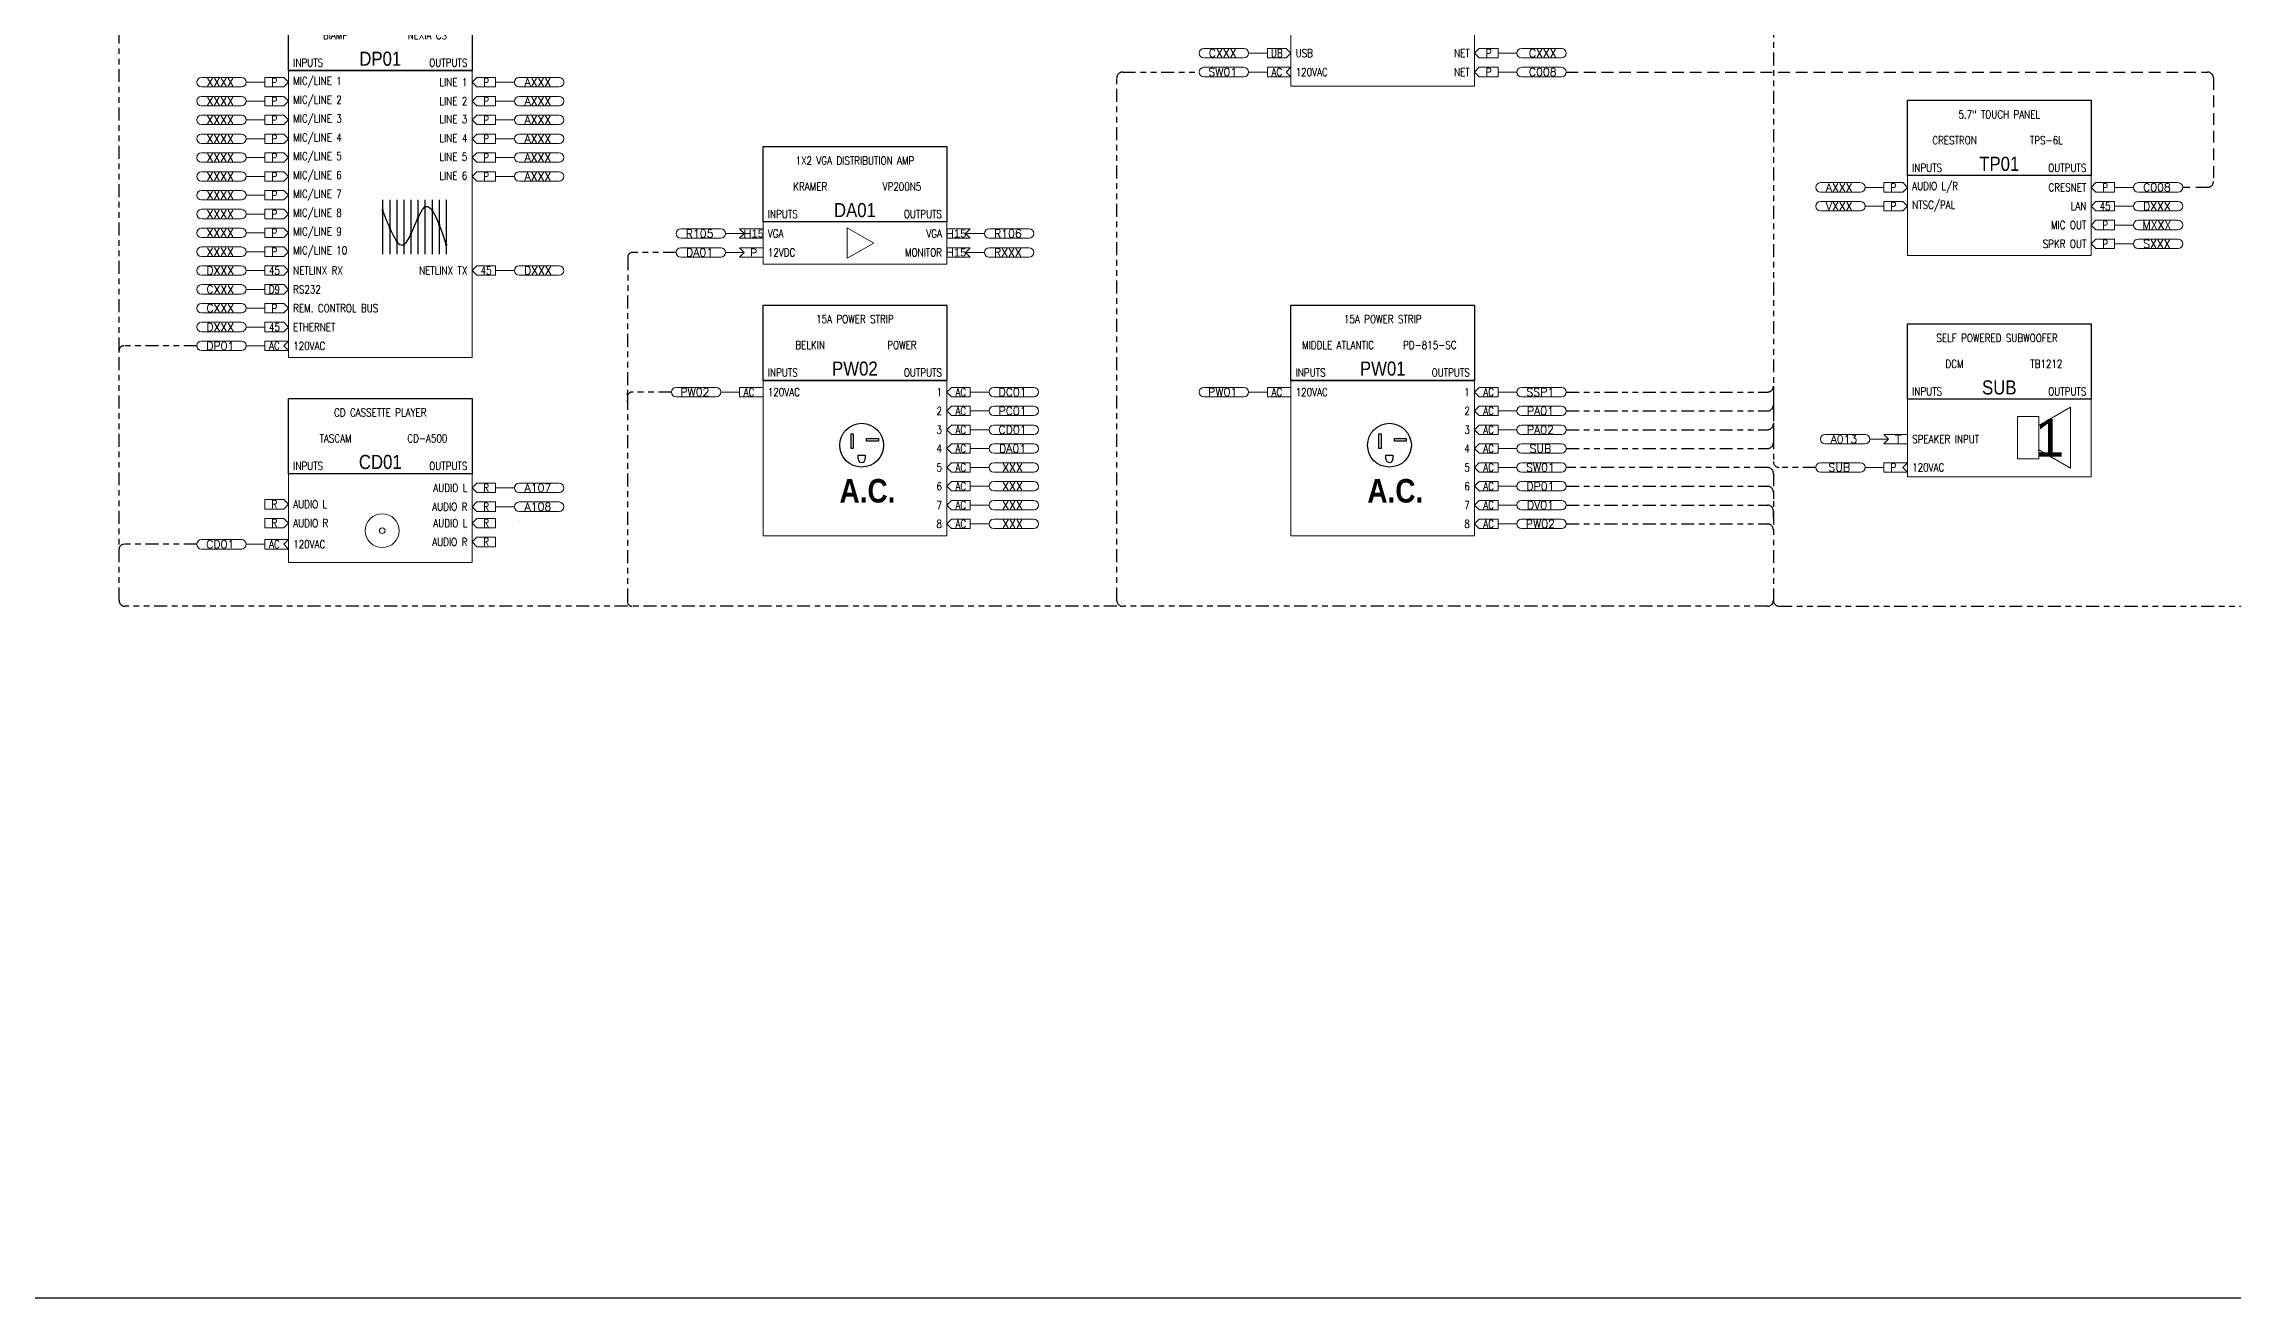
# Model space of a CAD drawing. Header units: inches. Extents: x -21 to 1517, y -4 to 60.
# Drawn here: x 170.2 to 216.7, y -3.75 to 22.9 of the extents above; entities that cross this region are included whole.
import ezdxf
from ezdxf.enums import TextEntityAlignment as Align

# ---------------------------------------------------------------- set-up
doc = ezdxf.new("R2010")
doc.units = ezdxf.units.IN
doc.header["$MEASUREMENT"] = 0
for name, pattern in [('5LVL-VID', [0.625, 0.25, -0.0625, 0, -0.0625, 0, -0.0625, 0, -0.0625, 0, -0.0625, 0, -0.0625]), ('ANA-AUD', [0.5, 0.25, 0.25]), ('CONTROL', [0.375, 0.25, -0.125]), ('DIG-AUD', [0.815, 0.275, -0.1, 0.12, -0.1, 0.12, -0.1])]:
    doc.linetypes.add(name, pattern=pattern)
doc.layers.get('0').update_dxf_attribs({"lineweight": 20})
for name, color, linetype in [('AUDIO', 1, 'Continuous'), ('CONNECTORS', 7, 'Continuous'), ('CONTROL', 5, 'Continuous'), ('CONTROL WIRENUMBER', 7, 'Continuous'), ('DATA', 21, 'Continuous'), ('DEVICES', 7, 'Continuous'), ('POWER', 40, 'Continuous'), ('POWER WIRENUMBER', 7, 'Continuous'), ('SIG_AUD_DIGITAL', 2, 'DIG-AUD'), ('SIG_AUDIO_ANALOG', 1, 'ANA-AUD'), ('SIG_CONTROL', 5, 'CONTROL'), ('SIG_POWER', 40, 'DIG-AUD'), ('SIG_RGBHV', 3, '5LVL-VID'), ('TEXT', 4, 'Continuous'), ('VIDEO', 3, 'Continuous'), ('WIRE NUMBER', 7, 'Continuous')]:
    doc.layers.add(name, color=color, linetype=linetype)
doc.styles.add('DZ', font='arial.ttf', dxfattribs={"height": 0.6})
doc.styles.add('ROMANS', font='romans.shx', dxfattribs={"width": 0.8})
doc.styles.get("Standard").update_dxf_attribs({"font": 'romans.shx'})
doc.styles.add('VSI', font='arial.ttf', dxfattribs={"width": 0.85})

# ---------------------------------------------------------------- blocks, each defined once
blk = doc.blocks.new('F_C_L_TERMINAL')
at = {"lineweight": 5, "ltscale": 0.02}
for p, q in [((-0.5, 0.1), (0, 0.1)), ((0, 0.1), (0, -0.1)), ((0, -0.1), (-0.5, -0.1))]:
    blk.add_line(p, q, dxfattribs=at)
at = {"lineweight": 20, "ltscale": 0.02}
for p, q in [((-0.4, 0), (-0.5, 0.1)), ((-0.5, -0.1), (-0.4, 0))]:
    blk.add_line(p, q, dxfattribs=at)
at = {"lineweight": 5, "ltscale": 0.02, "insert": (-0.2, 0), "char_height": 0.17, "width": 0.4, "attachment_point": 5, "style": 'DZ'}
blk.add_mtext('{\\fArial Alt. Mono For Brady|b0|i0|c0|p49;T}', dxfattribs=at)
blk = doc.blocks.new('DEVICE HEADER')
at = {"layer": 'DEVICES', "ltscale": 0.5}
blk.add_lwpolyline([(0, 1.6), (3.9, 1.6), (3.9, 0), (0, 0)], close=True, dxfattribs=at)
at = {"layer": 'DEVICES', "ltscale": 0.5, "style": 'VSI', "width": 0.85}
blk.add_attdef('IDXX', text='', height=0.3, dxfattribs=at).set_placement((1.95, 0.25), align=Align.MIDDLE_CENTER)
at = {"layer": 'TEXT', "lineweight": 5, "ltscale": 0.02, "insert": (0.1, 0.25), "char_height": 0.17, "width": 1.85, "attachment_point": 1, "style": 'ROMANS'}
blk.add_mtext('{\\Fromans|c0;\\W0.8;INPUTS}', dxfattribs=at)
at = {"layer": 'TEXT', "lineweight": 5, "ltscale": 0.02, "insert": (3.8, 0.25), "char_height": 0.17, "width": 1.85, "attachment_point": 3}
blk.add_mtext('{\\Fromans|c0;\\W0.8;OUTPUTS}', dxfattribs=at)
at = {"layer": 'TEXT', "ltscale": 0.5, "style": 'ROMANS', "width": 0.8}
for tag, p in [('DESCRIPTION', (1.95, 1.3)), ('MAKE', (1, 0.75)), ('MODEL', (2.95, 0.75))]:
    blk.add_attdef(tag, text='', height=0.17, dxfattribs=at).set_placement(p, align=Align.MIDDLE_CENTER)
blk = doc.blocks.new('CABLE NUMBER IN')
at = {"linetype": 'ByBlock', "lineweight": 5, "ltscale": 0.02}
blk.add_line((-0.4, 0), (0, 0), dxfattribs=at)
blk.add_lwpolyline([(-1.35, 0.1, 1), (-1.35, -0.1, -1), (-1.35, -0.1), (-0.5, -0.1, 1), (-0.5, 0.1), (-1.35, 0.1)], format="xyb", close=True, dxfattribs=at)
at = {"layer": 'WIRE NUMBER', "ltscale": 0.5, "width": 0.8}
blk.add_attdef('DESC IN', text='', height=0.1, dxfattribs=at).set_placement((-1.5, 0), align=Align.BOTTOM_RIGHT)
at = {"layer": 'WIRE NUMBER', "ltscale": 0.5}
blk.add_attdef('XXXX', text='', height=0.17, dxfattribs=at).set_placement((-0.95, 0), align=Align.MIDDLE_CENTER)
at = {"layer": 'WIRE NUMBER', "ltscale": 0.5, "width": 0.8}
blk.add_attdef('DESC OUT', text='', height=0.1, dxfattribs=at).set_placement((-1.5, -0.05), align=Align.TOP_RIGHT)
blk = doc.blocks.new('F_CONN_FEMALE IN LEFT')
at = {"lineweight": 5, "ltscale": 0.02}
for p, q in [((-0.5, 0.1), (0, 0.1)), ((-0.5, 0.1), (-0.5, -0.1)), ((0, -0.1), (-0.5, -0.1))]:
    blk.add_line(p, q, dxfattribs=at)
at = {"lineweight": 20, "ltscale": 0.02}
for p, q in [((-0.1, 0), (0, 0.1)), ((0, -0.1), (-0.1, 0))]:
    blk.add_line(p, q, dxfattribs=at)
at = {"layer": 'DEVICES', "ltscale": 0.5, "width": 0.8, "flags": 4}
blk.add_attdef('XX', text='', height=0.17, dxfattribs=at).set_placement((-0.3, 0), align=Align.MIDDLE_CENTER)
blk = doc.blocks.new('F_POWER_TAG_L')
at = {"layer": 'POWER', "lineweight": 5, "ltscale": 0.02}
blk.add_line((-0.4, 0), (0, 0), dxfattribs=at)
blk.add_lwpolyline([(-1.35, 0.1, 1), (-1.35, -0.1, -1), (-1.35, -0.1), (-0.5, -0.1, 1), (-0.5, 0.1), (-1.35, 0.1)], format="xyb", close=True, dxfattribs=at)
at = {"layer": 'POWER WIRENUMBER', "ltscale": 0.5}
blk.add_attdef('PXXX', text='', height=0.17, dxfattribs=at).set_placement((-0.95, 0), align=Align.MIDDLE_CENTER)
blk = doc.blocks.new('F_CONN_MALE IN LEFT')
at = {"lineweight": 5, "ltscale": 0.02}
for p, q in [((-0.5, 0.1), (-0.1, 0.1)), ((-0.5, 0.1), (-0.5, -0.1)), ((-0.1, -0.1), (-0.5, -0.1))]:
    blk.add_line(p, q, dxfattribs=at)
at = {"lineweight": 20, "ltscale": 0.02}
for p, q in [((0, 0), (-0.1, 0.1)), ((-0.1, -0.1), (0, 0))]:
    blk.add_line(p, q, dxfattribs=at)
at = {"layer": 'DEVICES', "ltscale": 0.5, "width": 0.8, "flags": 4}
blk.add_attdef('XX', text='', height=0.17, dxfattribs=at).set_placement((-0.3, 0), align=Align.MIDDLE_CENTER)
blk = doc.blocks.new('F_CONN_MALE OUT RIGHT')
at = {"lineweight": 20, "ltscale": 0.02}
for p, q in [((0, 0), (0.1, 0.1)), ((0.1, -0.1), (0, 0))]:
    blk.add_line(p, q, dxfattribs=at)
at = {"lineweight": 5, "ltscale": 0.02}
for p, q in [((0.5, 0.1), (0.1, 0.1)), ((0.5, 0.1), (0.5, -0.1)), ((0.1, -0.1), (0.5, -0.1))]:
    blk.add_line(p, q, dxfattribs=at)
at = {"layer": 'DEVICES', "ltscale": 0.5, "width": 0.8, "flags": 4}
blk.add_attdef('XX', text='', height=0.17, dxfattribs=at).set_placement((0.3, 0), align=Align.MIDDLE_CENTER)
blk = doc.blocks.new('F_CONTROL_TAG_R')
at = {"layer": 'CONTROL', "lineweight": 5, "ltscale": 0.02}
blk.add_line((0, 0), (0.4, 0), dxfattribs=at)
blk.add_lwpolyline([(0.5, 0.1, 1), (0.5, -0.1, -1), (0.5, -0.1), (1.35, -0.1, 1), (1.35, 0.1), (0.5, 0.1)], format="xyb", close=True, dxfattribs=at)
at = {"layer": 'CONTROL WIRENUMBER', "ltscale": 0.5}
blk.add_attdef('CXXX', text='', height=0.17, dxfattribs=at).set_placement((0.95, 0), align=Align.MIDDLE_CENTER)
blk = doc.blocks.new('CABLE NUMBER OUT')
at = {"linetype": 'ByBlock', "lineweight": 5, "ltscale": 0.02}
blk.add_line((0, 0), (0.4, 0), dxfattribs=at)
blk.add_lwpolyline([(0.5, 0.1, 1), (0.5, -0.1, -1), (0.5, -0.1), (1.35, -0.1, 1), (1.35, 0.1), (0.5, 0.1)], format="xyb", close=True, dxfattribs=at)
at = {"layer": 'WIRE NUMBER', "ltscale": 0.5}
blk.add_attdef('XXXX', text='', height=0.17, dxfattribs=at).set_placement((0.9, 0), align=Align.MIDDLE_CENTER)
at = {"layer": 'WIRE NUMBER', "ltscale": 0.5, "style": 'ROMANS', "width": 0.8}
blk.add_attdef('DESC OUT', text='', height=0.1, dxfattribs=at).set_placement((1.5, 0), align=Align.BOTTOM_LEFT)
blk.add_attdef('DESC IN', text='', height=0.1, dxfattribs=at).set_placement((1.5, -0.05), align=Align.TOP_LEFT)
blk = doc.blocks.new('F_SYMBOL_MIXER')
at = {"layer": 'CONNECTORS', "ltscale": 0.5}
for p, q in [((-0.7, 0.55), (-0.7, -0.6)), ((-0.55, 0.55), (-0.55, -0.6)), ((-0.4, 0.55), (-0.4, -0.6)), ((-0.25, 0.55), (-0.25, -0.6)), ((-0.1, 0.55), (-0.1, -0.6)), ((0.05, 0.55), (0.05, -0.6)), ((0.2, 0.55), (0.2, -0.6)), ((0.35, 0.55), (0.35, -0.6)), ((0.5, 0.55), (0.5, -0.6)), ((0.65, 0.55), (0.65, -0.6))]:
    blk.add_line(p, q, dxfattribs=at)
at = {"layer": 'CONNECTORS', "ltscale": 0.5, "const_width": 0.025}
for points in [[(-0.712, 0.333, 1), (-0.688, 0.333, 1)], [(0.038, 0.162, 1), (0.062, 0.162, 1)], [(0.188, 0.4, 1), (0.212, 0.4, 1)], [(0.337, 0.341, 1), (0.363, 0.341, 1)], [(0.488, 0.025, 1), (0.513, 0.025, 1)], [(-0.562, -0.048, 1), (-0.538, -0.048, 1)], [(-0.413, -0.33, 1), (-0.387, -0.33, 1)], [(-0.262, -0.4, 1), (-0.237, -0.4, 1)], [(-0.112, -0.171, 1), (-0.087, -0.171, 1)], [(0.638, -0.4, 1), (0.663, -0.4, 1)]]:
    blk.add_lwpolyline(points, format="xyb", close=True, dxfattribs=at)
at = {"layer": 'CONNECTORS', "ltscale": 0.5}
blk.add_spline([(-0.7, 0.333), (-0.25, -0.4), (0.2, 0.4), (0.65, -0.4)], degree=3, dxfattribs=at)
blk = doc.blocks.new('F_SYMBOL_AC POWER')
at = {"layer": 'DEVICES', "ltscale": 0.5}
for points in [[(-0.177, 0.507), (-0.237, 0.507), (-0.237, 0.207), (-0.177, 0.207)], [(0.348, 0.417), (0.348, 0.357), (0.098, 0.357), (0.098, 0.417)]]:
    blk.add_lwpolyline(points, close=True, dxfattribs=at)
blk.add_lwpolyline([(-0.082, -0.018), (-0.082, 0.057), (0.068, 0.057), (0.068, -0.018)], dxfattribs=at)
blk.add_circle((-0.007, 0.272), 0.465, dxfattribs=at)
blk.add_arc((-0.007, -0.018), 0.075, 180, 0, dxfattribs=at)
at = {"layer": 'DEVICES', "lineweight": 40, "ltscale": 0.02, "insert": (0.117, -0.7), "char_height": 0.5, "width": 1.13357, "attachment_point": 5, "style": 'VSI'}
blk.add_mtext('{\\fArial|b1|i0|c0|p34;A.C.}', dxfattribs=at)
blk = doc.blocks.new('F_CONN_AC WIRED IN LEFT')
at = {"lineweight": 5, "ltscale": 0.02}
for p, q in [((-0.5, 0.1), (0, 0.1)), ((-0.5, 0.1), (-0.5, -0.1)), ((0, 0.1), (0, -0.1)), ((0, -0.1), (-0.5, -0.1))]:
    blk.add_line(p, q, dxfattribs=at)
at = {"layer": 'DEVICES', "ltscale": 0.5, "width": 0.8, "flags": 4}
blk.add_attdef('AC', text='', height=0.17, dxfattribs=at).set_placement((-0.3, 0), align=Align.MIDDLE_CENTER)
blk = doc.blocks.new('F_C_R_HD15_F')
at = {"lineweight": 5, "ltscale": 0.02}
for p, q in [((0.5, 0.1), (0, 0.1)), ((0, 0.1), (0, -0.1)), ((0, -0.1), (0.5, -0.1))]:
    blk.add_line(p, q, dxfattribs=at)
at = {"lineweight": 20, "ltscale": 0.02}
for p, q in [((0.4, 0), (0.5, 0.1)), ((0.5, -0.1), (0.4, 0))]:
    blk.add_line(p, q, dxfattribs=at)
at = {"lineweight": 5, "ltscale": 0.02, "insert": (0.2, 0), "char_height": 0.17, "width": 0.4, "attachment_point": 5, "style": 'DZ'}
blk.add_mtext('{\\fArial Alt. Mono For Brady|b0|i0|c0|p49;H15}', dxfattribs=at)
blk = doc.blocks.new('F_C_L_HD15_F')
at = {"lineweight": 5, "ltscale": 0.02}
for p, q in [((-0.5, 0.1), (0, 0.1)), ((0, 0.1), (0, -0.1)), ((0, -0.1), (-0.5, -0.1))]:
    blk.add_line(p, q, dxfattribs=at)
at = {"lineweight": 20, "ltscale": 0.02}
for p, q in [((-0.4, 0), (-0.5, 0.1)), ((-0.5, -0.1), (-0.4, 0))]:
    blk.add_line(p, q, dxfattribs=at)
at = {"lineweight": 5, "ltscale": 0.02, "insert": (-0.2, 0), "char_height": 0.17, "width": 0.4, "attachment_point": 5, "style": 'DZ'}
blk.add_mtext('{\\fArial Alt. Mono For Brady|b0|i0|c0|p49;H15}', dxfattribs=at)
blk = doc.blocks.new('F_C_L_PHOENIX_F')
at = {"lineweight": 5, "ltscale": 0.02}
for p, q in [((-0.5, 0.1), (0, 0.1)), ((0, 0.1), (0, -0.1)), ((0, -0.1), (-0.5, -0.1))]:
    blk.add_line(p, q, dxfattribs=at)
at = {"lineweight": 20, "ltscale": 0.02}
for p, q in [((-0.4, 0), (-0.5, 0.1)), ((-0.5, -0.1), (-0.4, 0))]:
    blk.add_line(p, q, dxfattribs=at)
at = {"lineweight": 5, "ltscale": 0.02, "insert": (-0.2, 0), "char_height": 0.17, "width": 0.4, "attachment_point": 5, "style": 'DZ'}
blk.add_mtext('{\\fArial Alt. Mono For Brady|b0|i0|c0|p49;P}', dxfattribs=at)

msp = doc.modelspace()

# ---------------------------------------------------------------- linework, layer by layer
at = {"layer": 'Defpoints', "ltscale": 0.5}
msp.add_lwpolyline([(168.6, 59.5), (252.9, 59.5), (252.9, -3.75), (168.6, -3.75)], close=True, dxfattribs=at)
at = {"layer": 'DEVICES', "ltscale": 0.5}
for p, q in [((175.4, 22.333), (179.3, 22.333)), ((185.485, 15.75), (189.385, 15.75)), ((196.7, 15.75), (200.6, 15.75))]:
    msp.add_line(p, q, dxfattribs=at)
at = {"layer": 'DEVICES', "lineweight": 9, "ltscale": 0.02}
for p, q in [((213.265, 15.18), (212.59, 14.791)), ((213.265, 13.881), (213.265, 15.18)), ((212.59, 14.271), (213.265, 13.881))]:
    msp.add_line(p, q, dxfattribs=at)
at = {"layer": 'DEVICES', "lineweight": 5, "ltscale": 0.02}
for points in [[(196.7, 30.95), (200.6, 30.95), (200.6, 22), (196.7, 22)], [(175.4, 22.333), (179.3, 22.333), (179.3, 16.233), (175.4, 16.233)], [(209.8, 20.1), (213.7, 20.1), (213.7, 18.4), (209.8, 18.4)], [(185.485, 19.117), (189.385, 19.117), (189.385, 18.217), (185.485, 18.217)], [(185.485, 15.75), (189.385, 15.75), (189.385, 12.45), (185.485, 12.45)], [(196.7, 15.75), (200.6, 15.75), (200.6, 12.45), (196.7, 12.45)], [(209.8, 15.35), (213.7, 15.35), (213.7, 13.7), (209.8, 13.7)], [(175.4, 13.766), (179.3, 13.766), (179.3, 11.881), (175.4, 11.881)]]:
    msp.add_lwpolyline(points, close=True, dxfattribs=at)
at = {"layer": 'DEVICES', "lineweight": 20, "ltscale": 0.02}
msp.add_lwpolyline([(187.835, 18.667), (187.272, 18.992), (187.272, 18.342)], close=True, dxfattribs=at)
at = {"layer": 'DEVICES', "lineweight": 9, "ltscale": 0.02}
msp.add_lwpolyline([(212.14, 14.981), (212.59, 14.981), (212.59, 14.081), (212.14, 14.081)], close=True, dxfattribs=at)
at = {"layer": 'DEVICES', "lineweight": 20, "ltscale": 0.02}
for radius in [0.36, 0.06]:
    msp.add_circle((177.392, 12.556), radius, dxfattribs=at)
at = {"layer": 'SIG_AUD_DIGITAL', "lineweight": 5, "ltscale": 0.02}
msp.add_line((180.3, 12.766), (180.3, 12.766), dxfattribs=at)
at = {"layer": 'SIG_CONTROL'}
for p, q in [((202.55, 22.3), (216.175, 22.3)), ((216.3, 22.175), (216.3, 19.975)), ((216.175, 19.85), (215.65, 19.85))]:
    msp.add_line(p, q, dxfattribs=at)
for centre, start, end in [((216.175, 22.175), 0, 90), ((216.175, 19.975), 270, 0)]:
    msp.add_arc(centre, 0.125, start, end, dxfattribs=at)
at = {"layer": 'SIG_POWER'}
for p, q in [((206.95, 34.125), (206.95, 14.025)), ((171.8, 16.383), (171.8, 24.95)), ((193, 11.075), (193, 22.175)), ((193.125, 22.3), (194.75, 22.3)), ((182.609, 18.367), (182.599, 15.299)), ((183.635, 18.467), (182.709, 18.467)), ((171.8, 11.075), (171.8, 16.383)), ((173.45, 16.483), (171.9, 16.483)), ((182.6, 15.4), (182.6, 11.05)), ((183.535, 15.5), (182.7, 15.5)), ((202.55, 15.5), (206.825, 15.5)), ((206.95, 15.625), (206.95, 15.225)), ((202.55, 15.1), (206.825, 15.1)), ((206.95, 15.225), (206.95, 14.825)), ((202.55, 14.7), (206.825, 14.7)), ((206.95, 14.825), (206.95, 14.425)), ((202.55, 14.3), (206.825, 14.3)), ((206.825, 13.9), (202.55, 13.9)), ((202.55, 13.5), (206.825, 13.5)), ((206.95, 13.775), (206.95, 11.075)), ((206.95, 13.775), (206.95, 13.625)), ((207.85, 13.9), (207.075, 13.9)), ((202.55, 13.1), (206.825, 13.1)), ((206.95, 13.375), (206.95, 13.225)), ((202.55, 12.7), (206.825, 12.7)), ((206.95, 12.825), (206.95, 12.975)), ((173.45, 12.266), (171.9, 12.266)), ((182.6, 10.95), (171.925, 10.95)), ((193, 10.95), (182.7, 10.95)), ((206.825, 10.95), (193.125, 10.95)), ((207.075, 10.95), (217.125, 10.95))]:
    msp.add_line(p, q, dxfattribs=at)
for centre, radius, start, end in [((193.125, 22.175), 0.125, 90, 180), ((182.709, 18.367), 0.1, 90, 179.8078), ((171.9, 16.383), 0.1, 90, 180), ((182.7, 15.4), 0.1, 90, 180), ((206.825, 15.625), 0.125, 270, 0), ((206.825, 15.225), 0.125, 270, 0), ((206.825, 14.825), 0.125, 270, 0), ((206.825, 14.425), 0.125, 270, 0), ((207.075, 14.025), 0.125, 180, 270), ((206.825, 13.775), 0.125, 0, 90), ((206.825, 13.375), 0.125, 0, 90), ((206.825, 12.975), 0.125, 0, 90), ((206.825, 12.575), 0.125, 0, 90), ((171.9, 12.166), 0.1, 90, 180), ((171.925, 11.075), 0.125, 180, 270), ((182.7, 11.05), 0.1, 180, 270), ((193.125, 11.075), 0.125, 180, 270), ((206.825, 11.075), 0.125, 270, 0), ((207.075, 11.075), 0.125, 180, 270)]:
    msp.add_arc(centre, radius, start, end, dxfattribs=at)

# ---------------------------------------------------------------- block references
at = {"layer": 'AUDIO', "ltscale": 0.5}
for name, p, values in [('CABLE NUMBER IN', (174.9, 22.083), {'XXXX': 'XXXX'}), ('CABLE NUMBER OUT', (179.8, 22.083), {'XXXX': 'AXXX'}), ('CABLE NUMBER IN', (174.9, 21.683), {'XXXX': 'XXXX'}), ('CABLE NUMBER OUT', (179.8, 21.683), {'XXXX': 'AXXX'}), ('CABLE NUMBER IN', (174.9, 21.283), {'XXXX': 'XXXX'}), ('CABLE NUMBER IN', (174.9, 20.883), {'XXXX': 'XXXX'}), ('CABLE NUMBER OUT', (179.8, 21.283), {'XXXX': 'AXXX'}), ('CABLE NUMBER OUT', (179.8, 20.883), {'XXXX': 'AXXX'}), ('CABLE NUMBER IN', (174.9, 20.483), {'XXXX': 'XXXX'}), ('CABLE NUMBER OUT', (179.8, 20.483), {'XXXX': 'AXXX'}), ('CABLE NUMBER IN', (174.9, 20.083), {'XXXX': 'XXXX'}), ('CABLE NUMBER OUT', (179.8, 20.083), {'XXXX': 'AXXX'}), ('CABLE NUMBER IN', (174.9, 19.683), {'XXXX': 'XXXX'}), ('CABLE NUMBER IN', (209.3, 19.85), {'XXXX': 'AXXX'}), ('CABLE NUMBER IN', (174.9, 19.283), {'XXXX': 'XXXX'}), ('CABLE NUMBER OUT', (214.2, 19.05), {'XXXX': 'MXXX'}), ('CABLE NUMBER IN', (174.9, 18.883), {'XXXX': 'XXXX'}), ('CABLE NUMBER OUT', (214.2, 18.65), {'XXXX': 'SXXX'}), ('CABLE NUMBER IN', (174.9, 18.483), {'XXXX': 'XXXX'}), ('CABLE NUMBER IN', (209.4, 14.5), {'XXXX': 'A013'})]:
    msp.add_blockref(name, p, dxfattribs=at).add_auto_attribs(values)
at = {"layer": 'AUDIO'}
for p, values in [((179.8, 13.466), {'XXXX': 'A107'}), ((179.8, 13.066), {'XXXX': 'A108'})]:
    msp.add_blockref('CABLE NUMBER OUT', p, dxfattribs=at).add_auto_attribs(values)
at = {"layer": 'CONNECTORS', "ltscale": 0.5}
for name, p, values in [('F_CONN_MALE IN LEFT', (196.7, 22.7), {'XX': 'UB'}), ('F_CONN_MALE OUT RIGHT', (200.6, 22.7), {'XX': 'P'}), ('F_CONN_FEMALE IN LEFT', (196.7, 22.3), {'XX': 'AC'}), ('F_CONN_MALE OUT RIGHT', (200.6, 22.3), {'XX': 'P'}), ('F_CONN_MALE IN LEFT', (175.4, 22.083), {'XX': 'P'}), ('F_CONN_MALE OUT RIGHT', (179.3, 22.083), {'XX': 'P'}), ('F_CONN_MALE IN LEFT', (175.4, 21.683), {'XX': 'P'}), ('F_CONN_MALE OUT RIGHT', (179.3, 21.683), {'XX': 'P'}), ('F_CONN_MALE IN LEFT', (175.4, 21.283), {'XX': 'P'}), ('F_CONN_MALE IN LEFT', (175.4, 20.883), {'XX': 'P'}), ('F_CONN_MALE OUT RIGHT', (179.3, 21.283), {'XX': 'P'}), ('F_CONN_MALE OUT RIGHT', (179.3, 20.883), {'XX': 'P'}), ('F_CONN_MALE IN LEFT', (175.4, 20.483), {'XX': 'P'}), ('F_CONN_MALE OUT RIGHT', (179.3, 20.483), {'XX': 'P'}), ('F_CONN_MALE IN LEFT', (175.4, 20.083), {'XX': 'P'}), ('F_CONN_MALE OUT RIGHT', (179.3, 20.083), {'XX': 'P'}), ('F_CONN_MALE IN LEFT', (175.4, 19.683), {'XX': 'P'}), ('F_CONN_MALE IN LEFT', (209.8, 19.85), {'XX': 'P'}), ('F_CONN_MALE IN LEFT', (209.8, 19.45), {'XX': 'P'}), ('F_CONN_MALE OUT RIGHT', (213.7, 19.85), {'XX': 'P'}), ('F_CONN_MALE OUT RIGHT', (213.7, 19.45), {'XX': '45'}), ('F_CONN_MALE IN LEFT', (175.4, 19.283), {'XX': 'P'}), ('F_CONN_MALE OUT RIGHT', (213.7, 19.05), {'XX': 'P'}), ('F_CONN_MALE IN LEFT', (175.4, 18.883), {'XX': 'P'}), ('F_CONN_MALE OUT RIGHT', (213.7, 18.65), {'XX': 'P'}), ('F_CONN_MALE IN LEFT', (175.4, 18.483), {'XX': 'P'}), ('F_CONN_MALE IN LEFT', (175.4, 18.083), {'XX': '45'}), ('F_CONN_MALE OUT RIGHT', (179.3, 18.083), {'XX': '45'}), ('F_CONN_MALE IN LEFT', (175.4, 17.683), {'XX': 'D9'}), ('F_CONN_MALE IN LEFT', (175.4, 17.283), {'XX': 'P'}), ('F_CONN_MALE IN LEFT', (175.4, 16.883), {'XX': '45'}), ('F_CONN_FEMALE IN LEFT', (175.4, 16.483), {'XX': 'AC'})]:
    msp.add_blockref(name, p, dxfattribs=at).add_auto_attribs(values)
at = {"layer": 'CONNECTORS', "lineweight": 5}
for name, p in [('F_C_L_HD15_F', (185.485, 18.867)), ('F_C_R_HD15_F', (189.385, 18.867)), ('F_C_R_HD15_F', (189.385, 18.467)), ('F_C_L_TERMINAL', (209.8, 14.5))]:
    msp.add_blockref(name, p, dxfattribs=at)
at = {"layer": 'CONNECTORS', "lineweight": 20}
msp.add_blockref('F_C_L_PHOENIX_F', (185.485, 18.467), dxfattribs=at)
at = {"layer": 'CONNECTORS'}
for name, p, values in [('F_CONN_AC WIRED IN LEFT', (185.485, 15.5), {'AC': 'AC'}), ('F_CONN_MALE OUT RIGHT', (189.385, 15.5), {'XX': 'AC'}), ('F_CONN_AC WIRED IN LEFT', (196.7, 15.5), {'AC': 'AC'}), ('F_CONN_MALE OUT RIGHT', (200.6, 15.5), {'XX': 'AC'}), ('F_CONN_MALE OUT RIGHT', (189.385, 15.1), {'XX': 'AC'}), ('F_CONN_MALE OUT RIGHT', (200.6, 15.1), {'XX': 'AC'}), ('F_CONN_MALE OUT RIGHT', (189.385, 14.7), {'XX': 'AC'}), ('F_CONN_MALE OUT RIGHT', (200.6, 14.7), {'XX': 'AC'}), ('F_CONN_MALE OUT RIGHT', (189.385, 14.3), {'XX': 'AC'}), ('F_CONN_MALE OUT RIGHT', (189.385, 13.9), {'XX': 'AC'}), ('F_CONN_MALE OUT RIGHT', (200.6, 14.3), {'XX': 'AC'}), ('F_CONN_MALE OUT RIGHT', (200.6, 13.9), {'XX': 'AC'}), ('F_CONN_MALE OUT RIGHT', (179.3, 13.466), {'XX': 'R'}), ('F_CONN_MALE OUT RIGHT', (189.385, 13.5), {'XX': 'AC'}), ('F_CONN_MALE OUT RIGHT', (200.6, 13.5), {'XX': 'AC'}), ('F_CONN_MALE IN LEFT', (175.4, 13.116), {'XX': 'R'}), ('F_CONN_MALE OUT RIGHT', (179.3, 13.066), {'XX': 'R'}), ('F_CONN_MALE OUT RIGHT', (189.385, 13.1), {'XX': 'AC'}), ('F_CONN_MALE OUT RIGHT', (200.6, 13.1), {'XX': 'AC'}), ('F_CONN_MALE IN LEFT', (175.4, 12.716), {'XX': 'R'}), ('F_CONN_MALE OUT RIGHT', (179.3, 12.716), {'XX': 'R'}), ('F_CONN_MALE OUT RIGHT', (189.385, 12.7), {'XX': 'AC'}), ('F_CONN_MALE OUT RIGHT', (200.6, 12.7), {'XX': 'AC'}), ('F_CONN_FEMALE IN LEFT', (175.4, 12.266), {'XX': 'AC'}), ('F_CONN_MALE OUT RIGHT', (179.3, 12.316), {'XX': 'R'})]:
    msp.add_blockref(name, p, dxfattribs=at).add_auto_attribs(values)
ref = msp.add_blockref('F_CONN_FEMALE IN LEFT', (209.8, 13.9), dxfattribs=at)
ref.add_attrib('XX', 'P', dxfattribs={"layer": 'DEVICES', "ltscale": 0.5, "height": 0.17, "width": 0.8}).set_placement((209.5, 13.9), align=Align.MIDDLE_CENTER)
at = {"layer": 'CONTROL', "ltscale": 0.5}
for name, p, values in [('CABLE NUMBER IN', (196.2, 22.7), {'XXXX': 'CXXX'}), ('CABLE NUMBER OUT', (214.2, 19.85), {'XXXX': 'C008'}), ('CABLE NUMBER IN', (174.9, 17.683), {'XXXX': 'CXXX'}), ('CABLE NUMBER IN', (174.9, 17.283), {'XXXX': 'CXXX'})]:
    msp.add_blockref(name, p, dxfattribs=at).add_auto_attribs(values)
at = {"layer": 'DATA', "ltscale": 0.5}
for name, p in [('CABLE NUMBER OUT', (214.2, 19.45)), ('CABLE NUMBER IN', (174.9, 18.083)), ('CABLE NUMBER OUT', (179.8, 18.083)), ('CABLE NUMBER IN', (174.9, 16.883))]:
    msp.add_blockref(name, p, dxfattribs=at).add_auto_attribs({'XXXX': 'DXXX'})
at = {"layer": 'DEVICES', "ltscale": 0.5}
for p, values in [((175.4, 22.333), {'MODEL': 'NEXIA CS', 'MAKE': 'BIAMP', 'DESCRIPTION': 'DIGITAL SIGNAL PROCESSOR', 'IDXX': 'DP01'}), ((209.8, 20.1), {'MODEL': 'TPS-6L', 'MAKE': 'CRESTRON', 'DESCRIPTION': '5.7" TOUCH PANEL', 'IDXX': 'TP01'}), ((185.485, 19.117), {'MODEL': 'VP200N5', 'MAKE': 'KRAMER', 'DESCRIPTION': '1X2 VGA DISTRIBUTION AMP', 'IDXX': 'DA01'}), ((185.485, 15.75), {'MODEL': 'POWER', 'MAKE': 'BELKIN', 'DESCRIPTION': '15A POWER STRIP', 'IDXX': 'PW02'}), ((196.7, 15.75), {'MODEL': 'PD-815-SC', 'MAKE': 'MIDDLE ATLANTIC', 'DESCRIPTION': '15A POWER STRIP', 'IDXX': 'PW01'}), ((209.8, 15.35), {'MODEL': 'TB1212', 'MAKE': 'DCM', 'DESCRIPTION': 'SELF POWERED SUBWOOFER ', 'IDXX': 'SUB'}), ((175.4, 13.766), {'MODEL': 'CD-A500', 'MAKE': 'TASCAM', 'DESCRIPTION': 'CD CASSETTE PLAYER', 'IDXX': 'CD01'})]:
    msp.add_blockref('DEVICE HEADER', p, dxfattribs=at).add_auto_attribs(values)
msp.add_blockref('F_SYMBOL_MIXER', (178.1, 19.033), dxfattribs=at)
at = {"layer": 'DEVICES'}
for p in [(187.585, 14.1), (198.8, 14.1)]:
    msp.add_blockref('F_SYMBOL_AC POWER', p, dxfattribs=at)
at = {"layer": 'POWER', "ltscale": 0.5}
for name, p, values in [('CABLE NUMBER IN', (196.2, 22.3), {'XXXX': 'SW01'}), ('CABLE NUMBER IN', (185.085, 18.467), {'XXXX': 'DA01'}), ('CABLE NUMBER IN', (174.9, 16.483), {'XXXX': 'DP01'}), ('CABLE NUMBER IN', (184.985, 15.5), {'XXXX': 'PW02'}), ('CABLE NUMBER OUT', (189.885, 15.5), {'XXXX': 'DC01'}), ('CABLE NUMBER IN', (196.2, 15.5), {'XXXX': 'PW01'}), ('CABLE NUMBER OUT', (201.1, 15.5), {'XXXX': 'SSP1'}), ('CABLE NUMBER OUT', (189.885, 15.1), {'XXXX': 'PC01'}), ('CABLE NUMBER OUT', (201.1, 15.1), {'XXXX': 'PA01'}), ('CABLE NUMBER OUT', (189.885, 14.7), {'XXXX': 'CD01'}), ('CABLE NUMBER OUT', (201.1, 14.7), {'XXXX': 'PA02'}), ('CABLE NUMBER OUT', (189.885, 14.3), {'XXXX': 'DA01'}), ('CABLE NUMBER OUT', (189.885, 13.9), {'XXXX': 'XXX'}), ('CABLE NUMBER OUT', (201.1, 14.3), {'XXXX': 'SUB'}), ('CABLE NUMBER OUT', (201.1, 13.9), {'XXXX': 'SW01'}), ('CABLE NUMBER OUT', (189.885, 13.5), {'XXXX': 'XXX'}), ('CABLE NUMBER OUT', (201.1, 13.5), {'XXXX': 'DP01'}), ('CABLE NUMBER OUT', (189.885, 13.1), {'XXXX': 'XXX'}), ('CABLE NUMBER OUT', (201.1, 13.1), {'XXXX': 'DV01'}), ('CABLE NUMBER OUT', (189.885, 12.7), {'XXXX': 'XXX'}), ('CABLE NUMBER OUT', (201.1, 12.7), {'XXXX': 'PW02'})]:
    msp.add_blockref(name, p, dxfattribs=at).add_auto_attribs(values)
at = {"layer": 'POWER'}
msp.add_blockref('CABLE NUMBER IN', (174.9, 12.266), dxfattribs=at).add_auto_attribs({'XXXX': 'CD01'})
at = {"layer": 'SIG_AUDIO_ANALOG'}
msp.add_blockref('F_POWER_TAG_L', (209.3, 13.9), dxfattribs=at).add_auto_attribs({'PXXX': 'SUB'})
at = {"layer": 'SIG_RGBHV'}
for p, values in [((201.1, 22.7), {'CXXX': 'CXXX'}), ((201.1, 22.3), {'CXXX': 'C008'})]:
    msp.add_blockref('F_CONTROL_TAG_R', p, dxfattribs=at).add_auto_attribs(values)
at = {"layer": 'VIDEO', "ltscale": 0.5}
for name, p, values in [('CABLE NUMBER IN', (209.3, 19.45), {'XXXX': 'VXXX'}), ('CABLE NUMBER IN', (185.085, 18.867), {'XXXX': 'R105'}), ('CABLE NUMBER OUT', (189.785, 18.867), {'XXXX': 'R106'}), ('CABLE NUMBER OUT', (189.785, 18.467), {'XXXX': 'RXXX'})]:
    msp.add_blockref(name, p, dxfattribs=at).add_auto_attribs(values)

# ---------------------------------------------------------------- texts
at = {"layer": 'DEVICES', "ltscale": 0.5, "insert": (212.817, 14.531), "char_height": 0.8, "width": 1.95, "attachment_point": 5, "style": 'DZ'}
msp.add_mtext('1', dxfattribs=at)
at = {"layer": 'TEXT', "lineweight": 5, "ltscale": 0.02, "char_height": 0.17}
for s, insert, width, attachment_point in [('{\\W0.8;NET}', (200.5, 22.7), 1.85, 6), ('{\\W0.8;USB}', (196.8, 22.7), 1.85, 4), ('{\\W0.8;120VAC}', (196.8, 22.3), 1.85, 4), ('{\\W0.8;NET}', (200.5, 22.3), 1.85, 6), ('{\\W0.8;MIC/LINE 1}', (175.5, 22.083), 1.85, 4), ('{\\W0.8;LINE 1}', (179.2, 22.083), 1.85, 6), ('{\\W0.8;MIC/LINE 2}', (175.5, 21.683), 1.85, 4), ('{\\W0.8;MIC/LINE 3}', (175.5, 21.283), 1.85, 4), ('{\\W0.8;LINE 2}', (179.2, 21.683), 1.85, 6), ('{\\W0.8;MIC/LINE 4}', (175.5, 20.883), 1.85, 4), ('{\\W0.8;LINE 3}', (179.2, 21.298), 1.85, 6), ('{\\W0.8;LINE 4}', (179.2, 20.898), 1.85, 6), ('{\\W0.8;MIC/LINE 5}', (175.5, 20.483), 1.85, 4), ('{\\W0.8;LINE 5}', (179.2, 20.498), 1.85, 6), ('{\\W0.8;MIC/LINE 6}', (175.5, 20.083), 1.85, 4), ('{\\W0.8;LINE 6}', (179.2, 20.098), 1.85, 6), ('{\\W0.8;AUDIO L/R}', (209.9, 19.85), 1.85, 4), ('{\\W0.8;MIC/LINE 7}', (175.5, 19.683), 1.85, 4), ('{\\W0.8;NTSC/PAL}', (209.9, 19.45), 1.85, 4), ('{\\W0.8;CRESNET}', (213.6, 19.85), 1.85, 6), ('{\\W0.8;LAN}', (213.6, 19.45), 1.85, 6), ('{\\W0.8;MIC/LINE 8}', (175.5, 19.283), 1.85, 4), ('{\\W0.8;MIC OUT}', (213.6, 19.05), 1.85, 6), ('{\\W0.8;MIC/LINE 9}', (175.5, 18.883), 1.85, 4), ('{\\W0.8;MIC/LINE 10}', (175.5, 18.483), 1.85, 4), ('{\\W0.8;VGA}', (185.585, 18.867), 1.85, 4), ('{\\W0.8;VGA }', (189.285, 18.867), 1.85, 6), ('{\\W0.8;SPKR OUT}', (213.6, 18.65), 1.85, 6), ('{\\W0.8;NETLINX RX}', (175.5, 18.083), 1.85, 4), ('{\\W0.8;NETLINX TX}', (179.2, 18.083), 1.85, 6), ('{\\W0.8;12VDC}', (185.585, 18.467), 1.85, 4), ('{\\W0.8;MONITOR }', (189.285, 18.467), 1.85, 6), ('{\\W0.8;RS232}', (175.5, 17.683), 2.35, 4), ('{\\W0.8;REM. CONTROL BUS}', (175.5, 17.283), 2.35, 4), ('{\\W0.8;ETHERNET}', (175.5, 16.883), 1.85, 4), ('{\\Fromans|c0;\\W0.8;120VAC}', (175.5, 16.483), 1.85, 4), ('{\\W0.8;120VAC}', (185.585, 15.5), 1.85, 4), ('{\\W0.8;1}', (189.285, 15.5), 1.85, 6), ('{\\W0.8;120VAC}', (196.8, 15.5), 1.85, 4), ('{\\W0.8;1}', (200.5, 15.5), 1.85, 6), ('{\\W0.8;2}', (189.285, 15.1), 1.85, 6), ('{\\W0.8;2}', (200.5, 15.1), 1.85, 6), ('{\\W0.8;3}', (189.285, 14.7), 1.85, 6), ('{\\W0.8;3}', (200.5, 14.7), 1.85, 6), ('{\\W0.8;SPEAKER INPUT}', (209.9, 14.5), 2.35, 4), ('{\\W0.8;4}', (189.285, 14.3), 1.85, 6), ('{\\W0.8;5}', (189.285, 13.9), 1.85, 6), ('{\\W0.8;4}', (200.5, 14.3), 1.85, 6), ('{\\W0.8;5}', (200.5, 13.9), 1.85, 6), ('{\\Fromans|c0;\\W0.8;120VAC}', (209.9, 13.9), 1.85, 4), ('{\\W0.8;AUDIO L}', (179.2, 13.466), 1.85, 6), ('{\\W0.8;6}', (189.285, 13.5), 1.85, 6), ('{\\W0.8;6}', (200.5, 13.5), 1.85, 6), ('{\\W0.8;AUDIO L}', (175.5, 13.116), 1.85, 4), ('{\\W0.8;AUDIO R}', (179.2, 13.066), 1.85, 6), ('{\\W0.8;7}', (189.285, 13.1), 1.85, 6), ('{\\W0.8;7}', (200.5, 13.1), 1.85, 6), ('{\\W0.8;AUDIO R}', (175.5, 12.716), 1.85, 4), ('{\\W0.8;AUDIO L}', (179.2, 12.716), 1.85, 6), ('{\\W0.8;8}', (189.285, 12.7), 1.85, 6), ('{\\W0.8;8}', (200.5, 12.7), 1.85, 6), ('{\\Fromans|c0;\\W0.8;120VAC}', (175.5, 12.266), 1.85, 4), ('{\\W0.8;AUDIO R}', (179.2, 12.316), 1.85, 6)]:
    msp.add_mtext(s, dxfattribs=dict(at, insert=insert, width=width, attachment_point=attachment_point))

doc.saveas('drawing.dxf')
